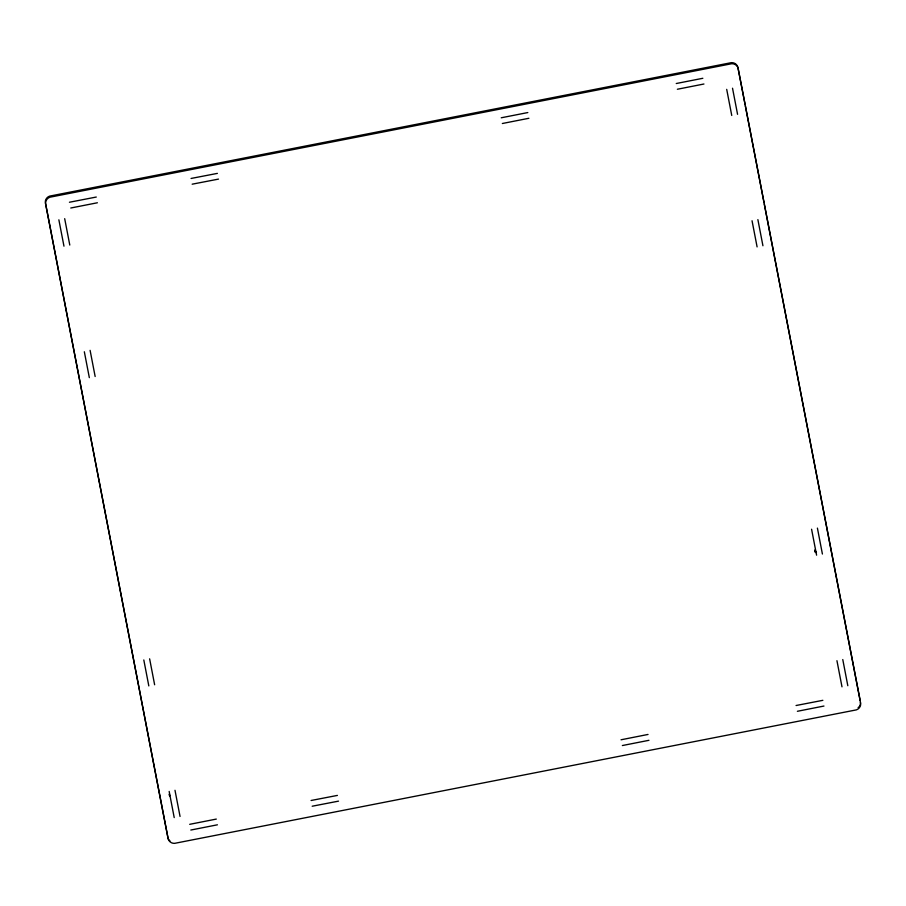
<?xml version="1.0" encoding="UTF-8"?>
<svg xmlns="http://www.w3.org/2000/svg" width="906" height="906" viewBox="0 0 906 906"><rect width="100%" height="100%" fill="white"/><g stroke="black" fill="none" stroke-linecap="round" stroke-linejoin="round"><path stroke-width="1.36" d="M648.028 734.449L621.04 739.783M96.285 197.044L69.434 202.242M97.384 202.774L70.781 208.006M216.308 819.081L189.705 824.324M217.417 824.811L190.815 830.043M527.813 112.559L501.233 117.791M528.911 118.278L502.343 123.51M702.841 78.29L676.261 83.522M703.939 84.009L677.371 89.252M648.945 740.315L622.365 745.547M822.863 700.327L796.068 705.514M823.962 706.046L797.393 711.289M217.383 173.386L191.064 178.459M218.493 179.105L192.163 184.19M337.406 795.411L311.086 800.496M338.516 801.142L312.185 806.227M815.015 550.735L815.502 552.524L814.981 549.795M815.287 550.723L815.615 552.275M169.581 795.853L169.263 794.2M757.88 219.614L762.931 245.764M752.048 220.758L757.099 246.908M64.688 218.674L69.785 245.05M90.102 350.35L95.153 376.511M58.867 219.818L63.964 246.183M817.405 528.096L822.41 554.03M842.773 659.545L847.812 685.706M811.583 529.229L816.589 555.174M836.94 660.689L841.991 686.839M149.626 658.832L154.632 684.766M84.337 351.766L89.332 377.643M174.994 790.292L180.045 816.442M143.805 659.964L148.811 685.91M169.173 791.425L174.212 817.586M732.524 88.222L737.563 114.315M726.703 89.354L731.742 115.447M816.295 551.856L816.408 552.479M860.202 700.678L738.062 67.961A6.353 6.24 -15.3 0 0 731.663 63.737L49.955 197.202A6.353 6.24 -15.3 0 0 45.594 203.533L167.859 837.438M745.049 104.337L737.767 66.874A6.353 6.24 -15.3 0 0 731.369 62.65L49.649 196.115A6.353 6.24 -15.3 0 0 45.3 202.446L168.233 839.126A6.353 6.24 -15.3 0 0 174.631 843.35L856.351 709.885A6.353 6.24 -15.3 0 0 860.7 703.554L764.29 204.099M745.31 105.674L764.03 202.718M815.366 550.633L815.615 551.958M169.411 794.46L169.66 795.762M860.406 702.467A6.353 6.24 -15.3 0 1 860.36 703.656M860.088 704.8A6.353 6.24 -15.3 0 1 859.613 705.865M858.956 706.816A6.353 6.24 -15.3 0 1 858.129 707.643M169.932 840.881A6.353 6.24 -15.3 0 1 167.938 838.039"/></g></svg>
